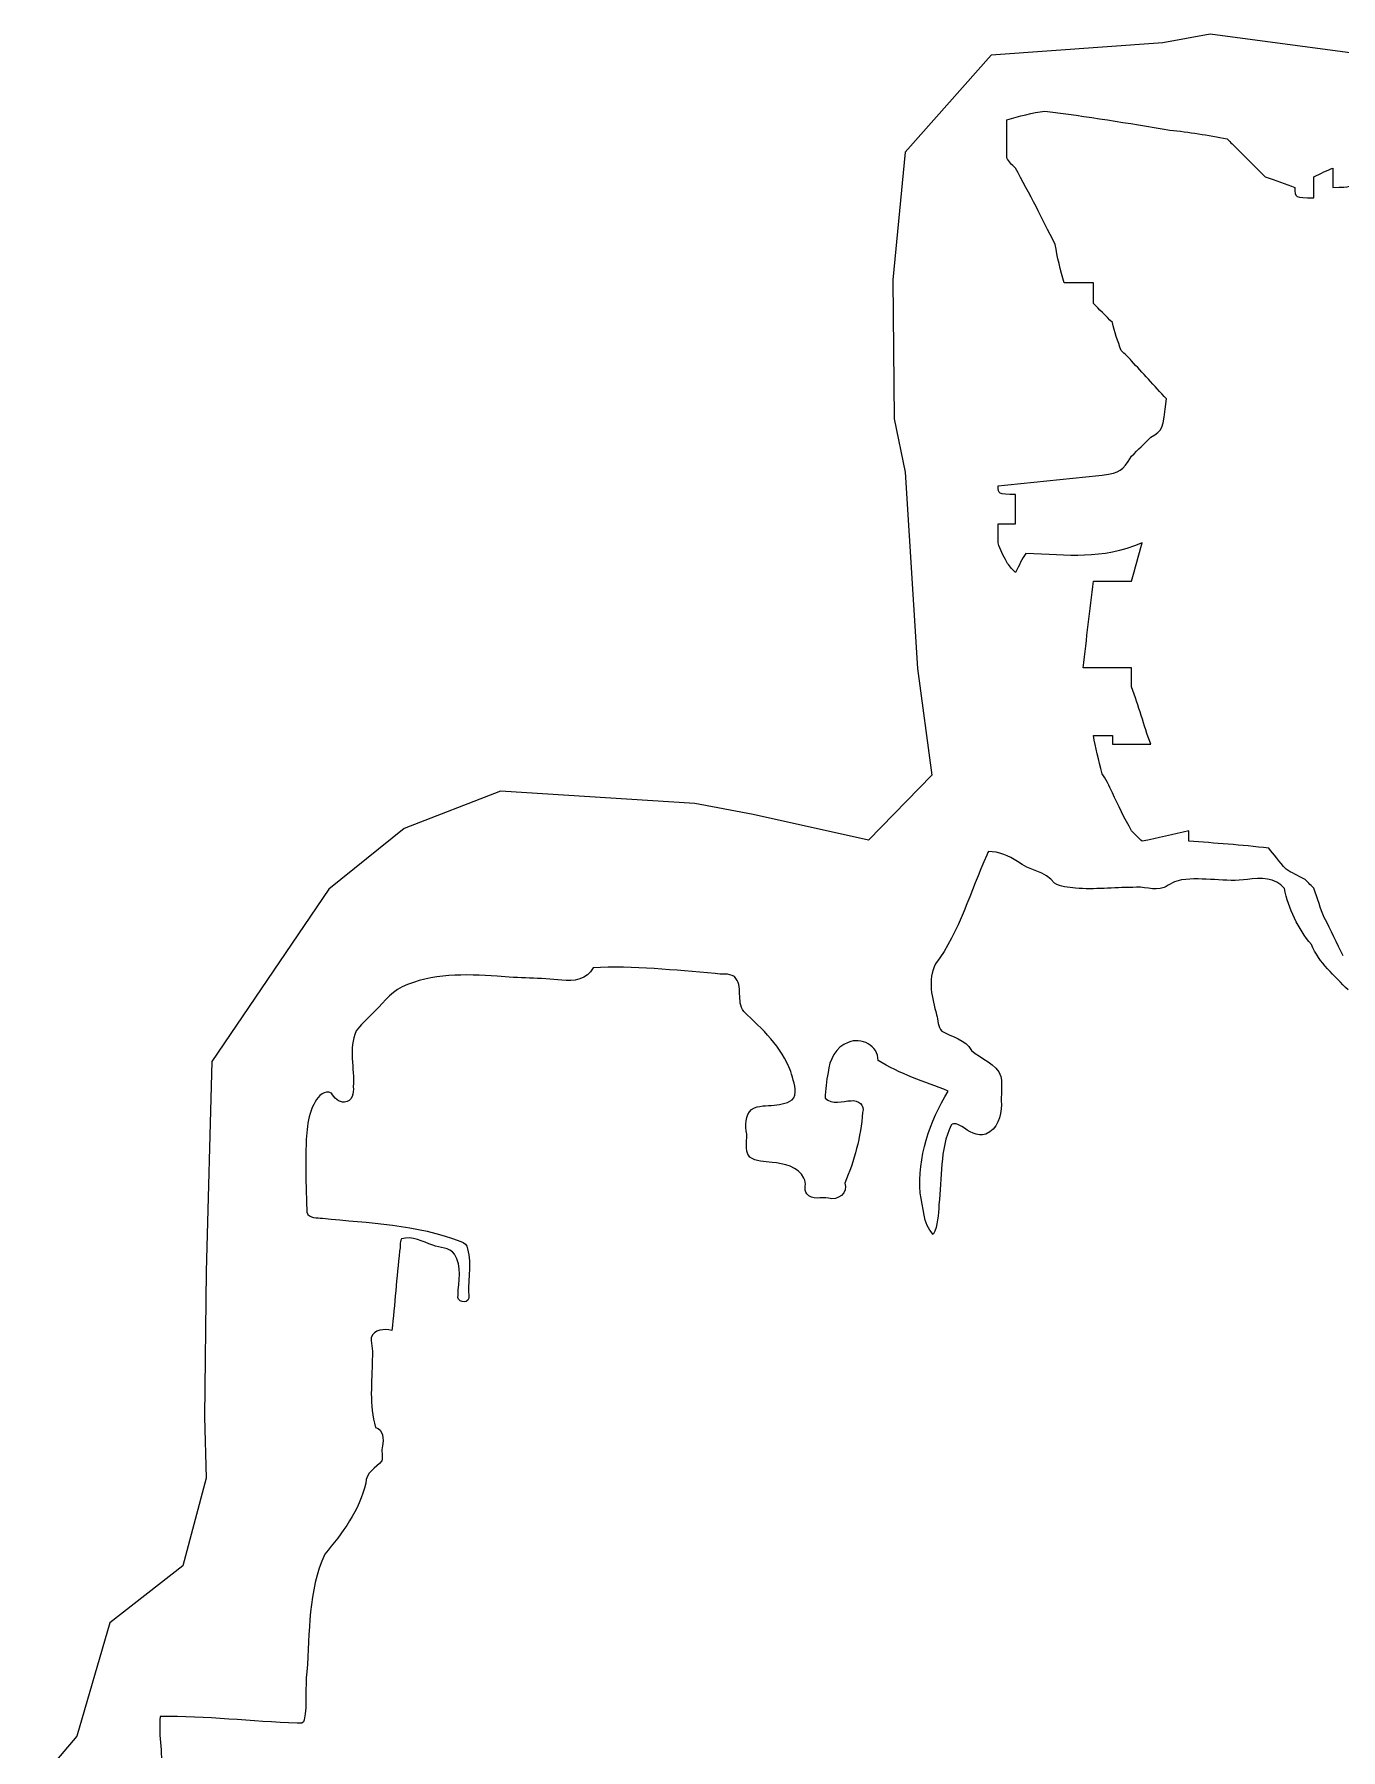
# Model space of a CAD drawing. Extents: x 2 to 696, y 8 to 922.
# Drawn here: x 67.9 to 280.4, y 642.4 to 921.5 of the extents above; entities that cross this region are included whole.
import ezdxf

# ---------------------------------------------------------------- set-up
doc = ezdxf.new("R2010")
doc.units = 0
doc.layers.add('sffy', color=7, linetype='CONTINUOUS')

msp = doc.modelspace()

# ---------------------------------------------------------------- linework, layer by layer
at = {"layer": 'sffy', "color": 7}
for points in [[(284.765778, 918.122824), (259.137497, 921.516526), (251.447176, 920.118436), (223.508601, 918.122824)], [(223.50859, 918.122824), (209.548789, 902.334818), (207.543691, 881.595011), (207.727544, 858.983418), (209.539304, 850.272002), (211.534917, 818.342204), (213.859043, 800.994152), (203.552467, 790.403629), (184.779678, 794.603505), (175.310501, 796.390465), (143.684094, 798.386079), (128.028281, 792.320654), (115.74552, 782.421179), (96.756863, 754.421924), (95.789397, 720.253802), (95.564405, 696.591563), (95.789397, 686.631782), (92.030865, 672.342575), (80.138338, 663.058855), (74.778289, 644.635987), (67.850822, 636.438063)]]:
    msp.add_lwpolyline(points, dxfattribs=at)
at = {"layer": 'sffy', "color": 4}
msp.add_lwpolyline([(222.802868, 787.985885), (222.802868, 787.985941)], close=True, dxfattribs=at)
for points in [[(226.06, 907.626667), (228.035556, 908.191111), (230.293333, 908.755556), (232.268889, 909.037778)], [(226.06, 901.417778), (226.06, 903.393333), (226.06, 905.651111), (226.06, 907.626667)], [(232.268889, 909.037778), (239.042222, 908.191111), (245.815556, 907.062222), (252.588889, 905.933333)], [(252.588889, 905.933333), (255.693333, 905.651111), (258.797778, 905.086667), (261.902222, 904.522222)], [(261.902222, 904.522222), (262.466667, 903.957778), (263.031111, 903.393333), (263.595556, 902.828889)], [(227.471111, 899.724444), (226.906667, 900.288889), (226.342222, 900.853333), (226.06, 901.417778)], [(263.595556, 902.828889), (265.006667, 901.417778), (266.7, 899.724444), (268.111111, 898.313333)], [(230.857778, 893.515556), (229.728889, 895.491111), (228.6, 897.748889), (227.471111, 899.724444)], [(276.013333, 898.313333), (277.142222, 898.877778), (278.271111, 899.442222), (279.117778, 899.724444)], [(279.117778, 899.724444), (279.117778, 898.877778), (279.117778, 897.748889), (279.117778, 896.62)], [(268.111111, 898.313333), (269.804444, 897.748889), (271.497778, 897.184444), (272.908889, 896.62)], [(272.908889, 896.62), (272.908889, 894.926667), (272.908889, 894.926667), (276.013333, 894.926667)], [(276.013333, 894.926667), (276.013333, 896.055556), (276.013333, 897.184444), (276.013333, 898.313333)], [(279.117778, 896.62), (282.222222, 896.62), (282.222222, 896.62), (282.222222, 898.313333)], [(233.962222, 887.306667), (232.833333, 889.564444), (231.704444, 891.54), (230.857778, 893.515556)], [(235.373333, 881.097778), (234.808889, 883.073333), (234.244444, 885.331111), (233.962222, 887.306667)], [(240.171111, 881.097778), (238.477778, 881.097778), (237.066667, 881.097778), (235.373333, 881.097778)], [(240.171111, 877.711111), (240.171111, 878.84), (240.171111, 879.968889), (240.171111, 881.097778)], [(243.275556, 874.606667), (242.146667, 875.735556), (241.017778, 876.864444), (240.171111, 877.711111)], [(244.686667, 870.091111), (244.122222, 871.502222), (243.557778, 873.195556), (243.275556, 874.606667)], [(246.38, 868.397778), (245.815556, 868.962222), (245.251111, 869.526667), (244.686667, 870.091111)], [(252.024444, 862.188889), (250.048889, 864.446667), (248.073333, 866.422222), (246.38, 868.397778)], [(249.484444, 855.98), (251.46, 857.108889), (251.46, 857.108889), (252.024444, 862.188889)], [(246.38, 852.875556), (247.508889, 854.004444), (248.355556, 854.851111), (249.484444, 855.98)], [(241.582222, 849.771111), (244.686667, 850.335556), (244.686667, 850.335556), (246.38, 852.875556)], [(224.648889, 848.077778), (230.293333, 848.642222), (235.937778, 849.206667), (241.582222, 849.771111)], [(227.471111, 846.666667), (224.648889, 846.666667), (224.648889, 846.666667), (224.648889, 848.077778)], [(227.471111, 841.868889), (227.471111, 843.562222), (227.471111, 844.973333), (227.471111, 846.666667)], [(224.648889, 838.764444), (224.648889, 839.893333), (224.648889, 841.022222), (224.648889, 841.868889)], [(224.648889, 841.868889), (225.495556, 841.868889), (226.624444, 841.868889), (227.471111, 841.868889)], [(226.06, 835.66), (225.495556, 836.788889), (224.931111, 837.635556), (224.648889, 838.764444)], [(248.073333, 838.764444), (241.3, 835.942222), (236.22, 836.788889), (229.164444, 837.071111)], [(246.38, 832.555556), (246.944444, 834.531111), (247.508889, 836.788889), (248.073333, 838.764444)], [(227.471111, 833.966667), (226.906667, 834.531111), (226.342222, 835.095556), (226.06, 835.66)], [(229.164444, 837.071111), (228.6, 836.224444), (228.035556, 835.095556), (227.471111, 833.966667)], [(238.477778, 818.444444), (239.042222, 823.242222), (239.606667, 827.757778), (240.171111, 832.555556)], [(240.171111, 832.555556), (242.146667, 832.555556), (244.122222, 832.555556), (246.38, 832.555556)], [(246.38, 818.444444), (243.84, 818.444444), (241.3, 818.444444), (238.477778, 818.444444)], [(246.38, 815.34), (246.38, 816.468889), (246.38, 817.315556), (246.38, 818.444444)], [(249.484444, 806.026667), (248.355556, 809.131111), (247.508889, 812.235556), (246.38, 815.34)], [(241.582222, 801.228889), (241.017778, 803.486667), (240.453333, 805.462222), (240.171111, 807.437778)], [(240.171111, 807.437778), (241.017778, 807.437778), (242.146667, 807.437778), (243.275556, 807.437778)], [(243.275556, 807.437778), (243.275556, 807.155556), (243.275556, 806.591111), (243.275556, 806.026667)], [(243.275556, 806.026667), (245.251111, 806.026667), (247.508889, 806.026667), (249.484444, 806.026667)], [(243.275556, 798.124444), (242.711111, 799.253333), (242.146667, 800.382222), (241.582222, 801.228889)], [(246.38, 791.915556), (245.251111, 793.891111), (244.122222, 796.148889), (243.275556, 798.124444)], [(248.073333, 790.222222), (247.508889, 790.786667), (246.944444, 791.351111), (246.38, 791.915556)], [(255.693333, 791.915556), (253.153333, 791.351111), (250.613333, 790.786667), (248.073333, 790.222222)], [(255.693333, 790.222222), (255.693333, 790.786667), (255.693333, 791.351111), (255.693333, 791.915556)], [(268.675556, 789.093333), (264.16, 789.657778), (259.926667, 789.94), (255.693333, 790.222222)], [(222.802868, 787.985941), (220.149778, 782.038447), (218.41335, 775.581594), (214.476663, 770.290179)], [(223.062492, 788.553087), (222.975952, 788.36402), (222.889411, 788.174951), (222.802868, 787.985885)], [(227.831167, 786.950406), (226.414742, 787.872144), (224.777421, 788.564491), (223.062492, 788.553087)], [(271.497778, 785.706667), (270.368889, 786.835556), (269.522222, 788.246667), (268.675556, 789.093333)], [(233.820422, 783.409959), (232.431017, 785.4599), (229.623431, 785.42443), (227.831167, 786.950406)], [(265.21944, 784.015092), (261.65685, 783.545279), (258.062304, 784.436977), (254.506101, 783.950175)], [(271.256176, 782.566561), (269.821087, 784.345994), (267.281798, 784.317422), (265.21944, 784.015092)], [(274.602222, 784.013333), (273.473333, 784.577778), (272.344444, 785.142222), (271.497778, 785.706667)], [(237.233133, 782.585077), (236.080879, 782.71874), (234.827993, 782.848419), (233.820422, 783.409959)], [(246.55561, 782.729321), (243.44829, 782.698883), (240.338562, 782.375626), (237.233133, 782.585077)], [(251.645759, 782.685399), (249.97931, 782.104385), (248.257421, 782.993648), (246.55561, 782.729321)], [(254.506101, 783.950175), (253.447719, 783.796928), (252.538399, 783.217382), (251.645759, 782.685399)], [(275.613639, 773.422134), (273.465321, 776.064965), (271.84129, 779.202057), (271.256176, 782.566561)], [(276.013333, 782.602222), (275.448889, 783.166667), (274.884444, 783.731111), (274.602222, 784.013333)], [(277.706667, 777.804444), (277.142222, 779.215556), (276.577778, 780.908889), (276.013333, 782.602222)], [(280.811111, 771.595556), (279.682222, 773.571111), (278.835556, 775.828889), (277.706667, 777.804444)], [(281.587138, 766.04101), (279.38651, 768.310387), (276.905957, 770.46825), (275.613639, 773.422134)], [(214.476663, 770.290179), (213.131211, 767.692758), (213.92898, 764.679384), (214.633308, 762.018632)], [(143.156251, 768.291611), (137.971471, 768.633515), (132.517027, 768.739563), (127.676083, 766.572226)], [(153.678667, 767.656868), (150.178733, 767.984581), (146.655646, 767.945793), (143.156251, 768.291611)], [(158.747243, 769.644805), (157.896721, 767.759837), (155.525543, 767.344549), (153.678667, 767.656868)], [(178.6165, 768.713717), (172.009342, 769.249973), (165.385583, 770.000481), (158.747243, 769.644805)], [(181.743945, 768.217158), (180.827533, 768.843562), (179.646128, 768.478818), (178.6165, 768.713717)], [(183.271914, 762.53964), (181.99597, 764.198647), (183.281566, 766.686359), (181.743945, 768.217158)], [(127.676083, 766.572226), (125.67736, 765.488738), (124.337245, 763.576053), (122.718158, 762.035278)], [(122.718158, 762.035278), (121.895097, 761.132579), (120.905326, 760.345565), (120.190985, 759.3667)], [(190.906798, 752.797461), (189.450636, 756.765464), (186.28406, 759.723841), (183.271914, 762.53964)], [(214.633308, 762.018632), (214.912276, 761.142894), (214.787711, 759.999411), (215.513079, 759.352454)], [(120.190985, 759.3667), (118.955264, 756.471162), (119.970934, 753.302145), (119.733252, 750.284735)], [(215.513079, 759.352454), (217.121133, 758.339592), (219.351383, 758.035622), (220.296943, 756.197345)], [(200.281314, 757.508145), (198.228418, 756.811624), (197.190532, 754.61845), (196.981143, 752.590542)], [(205.117127, 754.581193), (205.211567, 756.940741), (202.308934, 758.455402), (200.281314, 757.508145)], [(216.527284, 749.602065), (212.666126, 751.11538), (208.652895, 752.36114), (205.117127, 754.581193)], [(220.296943, 756.197345), (221.900245, 754.794328), (224.34285, 754.119955), (225.122153, 751.947422)], [(191.601327, 748.915252), (191.776488, 750.240534), (191.273297, 751.544725), (190.906798, 752.797461)], [(196.981143, 752.590542), (196.75987, 751.222173), (196.499946, 749.802316), (196.525741, 748.436468)], [(225.122153, 751.947422), (225.366066, 750.436032), (225.084284, 748.900579), (225.189059, 747.380398)], [(116.192323, 749.257557), (115.110026, 749.902855), (114.055435, 748.739809), (113.567622, 747.863006)], [(118.330238, 747.797009), (117.354121, 747.696038), (116.660603, 748.53404), (116.192323, 749.257557)], [(119.733252, 750.284735), (119.850202, 749.303262), (119.56137, 747.823648), (118.330238, 747.797009)], [(188.651803, 747.379684), (189.742101, 747.491641), (191.200555, 747.735676), (191.601327, 748.915252)], [(196.525741, 748.436468), (197.653442, 747.291241), (199.352724, 747.969856), (200.738272, 748.026692)], [(200.738272, 748.026692), (201.808261, 748.162729), (203.044693, 747.289325), (202.608081, 746.120293)], [(211.983094, 732.957942), (211.49759, 738.830919), (213.53517, 744.626485), (216.527284, 749.602065)], [(113.567622, 747.863006), (112.071212, 745.391719), (112.155337, 742.390458), (112.006036, 739.603463)], [(183.679696, 743.144708), (183.486261, 744.480559), (183.603228, 746.227723), (185.015161, 746.861408)], [(185.015161, 746.861408), (186.166839, 747.324752), (187.450411, 747.132674), (188.651803, 747.379684)], [(202.608081, 746.120293), (202.278417, 742.164327), (201.314547, 738.255532), (199.704192, 734.624444)], [(225.189059, 747.380398), (225.134128, 745.548716), (224.555027, 743.327026), (222.669633, 742.595656)], [(184.236083, 738.852715), (183.225638, 740.070145), (184.002697, 741.735539), (183.679696, 743.144708)], [(217.015735, 744.062396), (215.106964, 740.027273), (215.549139, 735.453777), (215.021397, 731.137374)], [(218.726549, 743.841664), (218.24981, 744.119159), (217.43823, 744.545456), (217.015735, 744.062396)], [(222.669633, 742.595656), (221.216731, 742.089425), (219.853778, 743.040049), (218.726549, 743.841664)], [(112.006036, 739.603463), (111.974949, 736.36104), (112.078048, 733.107779), (112.195836, 729.874399)], [(187.886752, 737.97861), (186.660327, 738.140947), (185.271015, 738.109508), (184.236083, 738.852715)], [(193.067562, 735.418745), (192.12442, 737.31994), (189.817939, 737.817761), (187.886752, 737.97861)], [(193.518508, 732.858241), (192.965773, 733.626899), (193.588699, 734.62189), (193.067562, 735.418745)], [(199.704192, 734.624444), (200.354509, 733.129042), (198.497808, 731.596022), (197.080959, 732.193035)], [(197.080959, 732.193035), (195.896317, 732.351971), (194.42756, 731.814403), (193.518508, 732.858241)], [(214.076579, 726.242114), (212.379151, 728.050611), (212.526685, 730.694935), (211.983094, 732.957942)], [(112.195836, 729.874399), (112.567968, 728.823861), (113.840774, 728.975792), (114.725907, 728.916655)], [(114.725907, 728.916655), (122.281978, 728.091638), (130.078948, 727.935735), (137.24102, 725.11513)], [(215.021397, 731.137374), (214.917412, 729.481218), (214.896864, 727.734948), (214.076579, 726.242114)], [(132.665391, 724.529488), (131.055155, 725.111769), (129.315749, 726.094427), (127.576018, 725.550275)], [(127.271656, 723.570469), (126.80486, 719.257755), (126.514067, 714.927752), (126.018838, 710.617917)], [(127.576018, 725.550275), (127.264501, 724.95465), (127.439863, 724.219092), (127.271656, 723.570469)], [(136.19938, 723.062215), (135.379296, 724.226717), (133.840147, 724.031211), (132.665391, 724.529488)], [(136.806624, 716.399182), (136.795448, 718.610631), (137.567563, 721.087667), (136.19938, 723.062215)], [(137.24102, 725.11513), (137.806374, 724.936134), (138.313993, 724.588227), (138.346668, 723.947157)], [(138.346668, 723.947157), (139.020516, 721.306846), (138.305633, 718.573493), (138.566587, 715.902189)], [(138.566587, 715.902189), (138.318121, 714.814208), (136.397743, 715.313637), (136.806624, 716.399182)], [(126.018838, 710.617917), (124.835629, 710.973836), (123.092647, 710.819643), (122.633272, 709.466427)], [(122.633272, 709.466427), (122.712745, 708.302461), (122.970076, 707.150472), (122.836672, 705.97859)], [(122.836672, 705.97859), (122.792355, 702.281707), (122.284163, 698.486467), (123.352608, 694.878516)], [(123.352608, 694.878516), (124.645962, 694.55448), (124.719788, 692.923673), (124.475119, 691.853585)], [(124.405545, 689.410779), (123.42311, 688.313276), (121.766976, 687.499113), (121.760694, 685.823599)], [(124.475119, 691.853585), (124.299432, 691.052277), (124.551048, 690.172822), (124.405545, 689.410779)], [(121.760694, 685.823599), (120.754637, 681.394088), (117.982512, 677.648914), (115.095034, 674.254419)], [(115.095034, 674.254419), (112.375589, 668.258052), (112.692685, 661.538634), (112.193905, 655.121541)], [(112.193905, 655.121541), (111.851327, 652.532237), (112.268006, 649.884513), (111.781401, 647.315359)], [(88.335556, 647.834507), (87.945381, 644.625104), (88.986772, 641.383923), (88.288151, 638.194304)], [(110.618214, 646.773323), (103.184274, 646.991114), (95.780564, 647.950698), (88.335556, 647.834507)], [(111.781401, 647.315359), (111.715722, 646.694499), (111.096577, 646.681996), (110.618214, 646.773323)]]:
    msp.add_open_spline(points, degree=3, dxfattribs=at)

doc.saveas('drawing.dxf')
